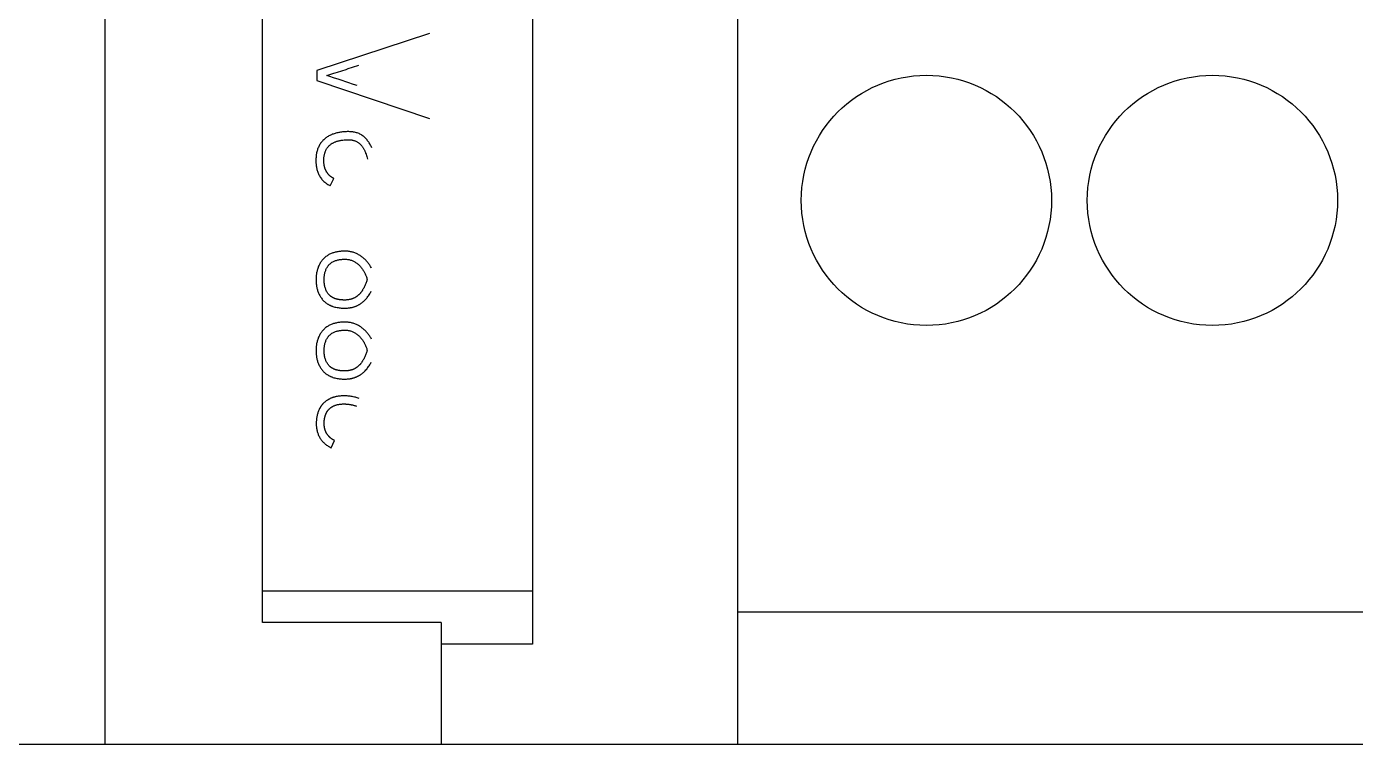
# Model space of a CAD drawing. Header units: inches. Extents: x 9000 to 22395, y 8106 to 17135.
# Drawn here: x 10498.34 to 10539.63, y 8294.99 to 8317.3 of the extents above; entities that cross this region are included whole.
import ezdxf

# ---------------------------------------------------------------- set-up
doc = ezdxf.new("R2010")
doc.units = ezdxf.units.IN
doc.header["$MEASUREMENT"] = 0
doc.layers.add('20000_FRONT_O', color=7, linetype='Continuous')
doc.layers.add('20500_FRONT_O_LABELING', color=7, linetype='Continuous')

msp = doc.modelspace()

# ---------------------------------------------------------------- linework, layer by layer
at = {"layer": '20000_FRONT_O', "linetype": 'Continuous'}
for p, q in [((10500.779, 8294.993), (10500.779, 8517.173)), ((10500.779, 8295.618), (10500.779, 8411.405)), ((10500.779, 8294.993), (10500.779, 8409.993)), ((10505.667, 8298.787), (10505.667, 8372.755)), ((10520.431, 8324.987), (10520.431, 8294.992)), ((10514.059, 8320.544), (10514.059, 8298.104)), ((10514.059, 8299.754), (10505.667, 8299.754)), ((10585.485, 8299.103), (10520.431, 8299.103)), ((10511.222, 8298.787), (10505.667, 8298.787)), ((10511.222, 8298.787), (10511.222, 8294.993)), ((10514.059, 8298.104), (10511.222, 8298.104)), ((10500.779, 8294.993), (10481.06, 8294.993)), ((10520.431, 8294.993), (10500.779, 8294.993)), ((10585.485, 8294.992), (10520.431, 8294.992))]:
    msp.add_line(p, q, dxfattribs=at)
for centre in [(10526.296, 8311.901), (10535.184, 8311.901)]:
    msp.add_circle(centre, 3.888, dxfattribs=at)
at = {"layer": '20500_FRONT_O_LABELING', "linetype": 'Continuous'}
for p, q in [((10510.856, 8317.089), (10507.351, 8315.939)), ((10507.351, 8315.939), (10507.351, 8315.624)), ((10507.793, 8315.823), (10507.878, 8315.85)), ((10508.001, 8315.889), (10508.134, 8315.932)), ((10508.134, 8315.932), (10508.266, 8315.974)), ((10508.465, 8316.039), (10508.663, 8316.104)), ((10507.351, 8315.624), (10510.856, 8314.446)), ((10507.666, 8315.782), (10507.723, 8315.8)), ((10507.725, 8315.763), (10507.666, 8315.782)), ((10507.723, 8315.8), (10507.793, 8315.823)), ((10507.902, 8315.704), (10507.725, 8315.763)), ((10508.019, 8315.665), (10507.902, 8315.704)), ((10508.137, 8315.626), (10508.019, 8315.665)), ((10507.769, 8312.355), (10507.883, 8312.582)), ((10507.795, 8304.213), (10507.908, 8304.435))]:
    msp.add_line(p, q, dxfattribs=at)
for points in [[(10507.878, 8315.85), (10507.921, 8315.863), (10508.001, 8315.889)], [(10508.266, 8315.974), (10508.333, 8315.996), (10508.465, 8316.039)], [(10508.313, 8315.566), (10508.254, 8315.586), (10508.137, 8315.626)], [(10508.606, 8315.467), (10508.489, 8315.507), (10508.313, 8315.566)], [(10509.067, 8313.534), (10509.04, 8313.585), (10509.026, 8313.611), (10509.012, 8313.636), (10508.997, 8313.661), (10508.982, 8313.686), (10508.966, 8313.71), (10508.949, 8313.734), (10508.932, 8313.757), (10508.915, 8313.78), (10508.896, 8313.802), (10508.877, 8313.823), (10508.856, 8313.844), (10508.835, 8313.864), (10508.813, 8313.884), (10508.79, 8313.902), (10508.766, 8313.919), (10508.742, 8313.935), (10508.717, 8313.949), (10508.691, 8313.963), (10508.665, 8313.975), (10508.638, 8313.986), (10508.61, 8313.996), (10508.583, 8314.005), (10508.554, 8314.013), (10508.526, 8314.019), (10508.497, 8314.025), (10508.468, 8314.029), (10508.439, 8314.032), (10508.41, 8314.034), (10508.38, 8314.036), (10508.351, 8314.037), (10508.322, 8314.037), (10508.293, 8314.037), (10508.264, 8314.036), (10508.235, 8314.035), (10508.206, 8314.033), (10508.177, 8314.031), (10508.148, 8314.028), (10508.119, 8314.024), (10508.091, 8314.02), (10508.062, 8314.015), (10508.033, 8314.01), (10508.005, 8314.004), (10507.976, 8313.998), (10507.948, 8313.99), (10507.919, 8313.983), (10507.891, 8313.974), (10507.864, 8313.964), (10507.836, 8313.954), (10507.809, 8313.943), (10507.782, 8313.931), (10507.756, 8313.918), (10507.73, 8313.905), (10507.705, 8313.89), (10507.68, 8313.875), (10507.656, 8313.859), (10507.633, 8313.842), (10507.61, 8313.824), (10507.588, 8313.805), (10507.567, 8313.785), (10507.546, 8313.765), (10507.527, 8313.743), (10507.508, 8313.721), (10507.49, 8313.698), (10507.473, 8313.675), (10507.457, 8313.65), (10507.442, 8313.625), (10507.427, 8313.6), (10507.414, 8313.574), (10507.402, 8313.547), (10507.39, 8313.52), (10507.38, 8313.493), (10507.371, 8313.465), (10507.362, 8313.437), (10507.355, 8313.409), (10507.349, 8313.38), (10507.343, 8313.351), (10507.338, 8313.323), (10507.334, 8313.294), (10507.331, 8313.265), (10507.329, 8313.236), (10507.327, 8313.207), (10507.326, 8313.178), (10507.326, 8313.148), (10507.326, 8313.119), (10507.327, 8313.09), (10507.328, 8313.061), (10507.331, 8313.032), (10507.333, 8313.003), (10507.337, 8312.974), (10507.341, 8312.945), (10507.347, 8312.917), (10507.353, 8312.888), (10507.359, 8312.86), (10507.367, 8312.832), (10507.376, 8312.804), (10507.385, 8312.776), (10507.396, 8312.749), (10507.407, 8312.722), (10507.42, 8312.696), (10507.433, 8312.67), (10507.447, 8312.645), (10507.463, 8312.621), (10507.479, 8312.597), (10507.497, 8312.573), (10507.515, 8312.551), (10507.535, 8312.529), (10507.555, 8312.508), (10507.576, 8312.488), (10507.598, 8312.468), (10507.621, 8312.45), (10507.644, 8312.432), (10507.668, 8312.415), (10507.693, 8312.399), (10507.718, 8312.383), (10507.743, 8312.369), (10507.769, 8312.355)], [(10507.585, 8312.991), (10507.582, 8313.011), (10507.579, 8313.03), (10507.577, 8313.049), (10507.576, 8313.068), (10507.574, 8313.088), (10507.573, 8313.107), (10507.573, 8313.126), (10507.572, 8313.145), (10507.572, 8313.164), (10507.573, 8313.184), (10507.574, 8313.203), (10507.575, 8313.222), (10507.577, 8313.241), (10507.579, 8313.26), (10507.582, 8313.28), (10507.585, 8313.299), (10507.589, 8313.318), (10507.593, 8313.337), (10507.598, 8313.356), (10507.603, 8313.375), (10507.609, 8313.393), (10507.615, 8313.412), (10507.623, 8313.43), (10507.63, 8313.448), (10507.639, 8313.465), (10507.647, 8313.483), (10507.657, 8313.499), (10507.667, 8313.516), (10507.678, 8313.532), (10507.689, 8313.548), (10507.702, 8313.563), (10507.714, 8313.577), (10507.728, 8313.591), (10507.741, 8313.605), (10507.756, 8313.618), (10507.771, 8313.63), (10507.786, 8313.642), (10507.802, 8313.654), (10507.818, 8313.664), (10507.834, 8313.675), (10507.851, 8313.684), (10507.869, 8313.694), (10507.886, 8313.702), (10507.904, 8313.71), (10507.922, 8313.718), (10507.94, 8313.725), (10507.959, 8313.732), (10507.977, 8313.738), (10507.996, 8313.743), (10508.014, 8313.748), (10508.033, 8313.753), (10508.052, 8313.757), (10508.071, 8313.761), (10508.09, 8313.765), (10508.109, 8313.768), (10508.128, 8313.771), (10508.167, 8313.776), (10508.205, 8313.78), (10508.244, 8313.783), (10508.283, 8313.785), (10508.302, 8313.786), (10508.322, 8313.786), (10508.341, 8313.786), (10508.36, 8313.785), (10508.38, 8313.784), (10508.399, 8313.783), (10508.418, 8313.781), (10508.437, 8313.779), (10508.457, 8313.775), (10508.476, 8313.772), (10508.495, 8313.767), (10508.514, 8313.762), (10508.532, 8313.755), (10508.55, 8313.748), (10508.568, 8313.741), (10508.586, 8313.732), (10508.603, 8313.723), (10508.62, 8313.713), (10508.637, 8313.702), (10508.653, 8313.69), (10508.668, 8313.679), (10508.683, 8313.666), (10508.698, 8313.653), (10508.712, 8313.639), (10508.726, 8313.625), (10508.739, 8313.611), (10508.751, 8313.596), (10508.763, 8313.58), (10508.774, 8313.564), (10508.785, 8313.548), (10508.796, 8313.532), (10508.806, 8313.515), (10508.815, 8313.498), (10508.825, 8313.48), (10508.833, 8313.463), (10508.841, 8313.445), (10508.849, 8313.427), (10508.857, 8313.409), (10508.864, 8313.391), (10508.871, 8313.372), (10508.884, 8313.335), (10508.896, 8313.298), (10508.908, 8313.261), (10508.92, 8313.223), (10508.931, 8313.185)], [(10507.883, 8312.582), (10507.872, 8312.587), (10507.861, 8312.593), (10507.85, 8312.599), (10507.84, 8312.605), (10507.829, 8312.612), (10507.819, 8312.618), (10507.809, 8312.625), (10507.799, 8312.632), (10507.789, 8312.639), (10507.779, 8312.647), (10507.77, 8312.654), (10507.76, 8312.662), (10507.751, 8312.67), (10507.742, 8312.679), (10507.733, 8312.687), (10507.724, 8312.696), (10507.716, 8312.705), (10507.708, 8312.714), (10507.7, 8312.724), (10507.692, 8312.733), (10507.685, 8312.743), (10507.678, 8312.753), (10507.671, 8312.763), (10507.664, 8312.773), (10507.658, 8312.783), (10507.652, 8312.794), (10507.646, 8312.804), (10507.64, 8312.815), (10507.635, 8312.826), (10507.63, 8312.838), (10507.625, 8312.849), (10507.62, 8312.861), (10507.616, 8312.872), (10507.612, 8312.884), (10507.608, 8312.895), (10507.604, 8312.907), (10507.601, 8312.919), (10507.597, 8312.931), (10507.594, 8312.943), (10507.592, 8312.955), (10507.589, 8312.967), (10507.587, 8312.979), (10507.585, 8312.991)], [(10509.052, 8309.795), (10509.039, 8309.819), (10509.026, 8309.842), (10509.012, 8309.864), (10508.997, 8309.887), (10508.983, 8309.909), (10508.967, 8309.93), (10508.951, 8309.951), (10508.935, 8309.972), (10508.918, 8309.992), (10508.901, 8310.012), (10508.883, 8310.031), (10508.865, 8310.05), (10508.846, 8310.069), (10508.826, 8310.087), (10508.806, 8310.105), (10508.786, 8310.122), (10508.765, 8310.139), (10508.743, 8310.155), (10508.722, 8310.17), (10508.699, 8310.185), (10508.677, 8310.199), (10508.654, 8310.213), (10508.63, 8310.225), (10508.606, 8310.238), (10508.582, 8310.249), (10508.558, 8310.26), (10508.533, 8310.269), (10508.508, 8310.278), (10508.483, 8310.287), (10508.457, 8310.294), (10508.431, 8310.3), (10508.405, 8310.306), (10508.379, 8310.311), (10508.353, 8310.314), (10508.327, 8310.318), (10508.3, 8310.32), (10508.273, 8310.321), (10508.247, 8310.322), (10508.22, 8310.323), (10508.193, 8310.322), (10508.167, 8310.321), (10508.14, 8310.32), (10508.113, 8310.318), (10508.087, 8310.315), (10508.06, 8310.312), (10508.034, 8310.309), (10508.008, 8310.305), (10507.981, 8310.3), (10507.955, 8310.295), (10507.929, 8310.289), (10507.903, 8310.282), (10507.877, 8310.275), (10507.852, 8310.266), (10507.827, 8310.258), (10507.802, 8310.248), (10507.777, 8310.237), (10507.753, 8310.226), (10507.729, 8310.214), (10507.706, 8310.201), (10507.683, 8310.187), (10507.661, 8310.172), (10507.639, 8310.156), (10507.618, 8310.139), (10507.598, 8310.122), (10507.578, 8310.103), (10507.559, 8310.084), (10507.541, 8310.064), (10507.523, 8310.044), (10507.506, 8310.023), (10507.49, 8310.001), (10507.475, 8309.979), (10507.46, 8309.956), (10507.447, 8309.932), (10507.434, 8309.909), (10507.422, 8309.884), (10507.411, 8309.86), (10507.4, 8309.835), (10507.391, 8309.81), (10507.382, 8309.784), (10507.374, 8309.758), (10507.367, 8309.732), (10507.36, 8309.706), (10507.355, 8309.68), (10507.349, 8309.654), (10507.345, 8309.627), (10507.341, 8309.6), (10507.338, 8309.574), (10507.336, 8309.547), (10507.334, 8309.52), (10507.332, 8309.494), (10507.331, 8309.467), (10507.331, 8309.44), (10507.331, 8309.413), (10507.332, 8309.386), (10507.333, 8309.359), (10507.335, 8309.333), (10507.337, 8309.306), (10507.34, 8309.279), (10507.344, 8309.252), (10507.348, 8309.226), (10507.353, 8309.2), (10507.359, 8309.173), (10507.365, 8309.147), (10507.372, 8309.121), (10507.38, 8309.096), (10507.388, 8309.07), (10507.398, 8309.045), (10507.408, 8309.02), (10507.419, 8308.996), (10507.431, 8308.972), (10507.443, 8308.948), (10507.457, 8308.925), (10507.471, 8308.902), (10507.486, 8308.879), (10507.501, 8308.857), (10507.518, 8308.836), (10507.535, 8308.815), (10507.553, 8308.794)], [(10507.73, 8308.971), (10507.714, 8308.99), (10507.699, 8309.01), (10507.685, 8309.031), (10507.672, 8309.052), (10507.66, 8309.074), (10507.649, 8309.096), (10507.639, 8309.119), (10507.63, 8309.142), (10507.622, 8309.165), (10507.614, 8309.189), (10507.608, 8309.212), (10507.602, 8309.237), (10507.597, 8309.261), (10507.593, 8309.285), (10507.59, 8309.31), (10507.587, 8309.334), (10507.585, 8309.359), (10507.583, 8309.384), (10507.582, 8309.409), (10507.582, 8309.433), (10507.582, 8309.458), (10507.583, 8309.483), (10507.585, 8309.508), (10507.587, 8309.533), (10507.589, 8309.557), (10507.593, 8309.582), (10507.597, 8309.606), (10507.602, 8309.631), (10507.607, 8309.655), (10507.614, 8309.679), (10507.621, 8309.703), (10507.629, 8309.727), (10507.639, 8309.75), (10507.649, 8309.773), (10507.66, 8309.795), (10507.672, 8309.817), (10507.685, 8309.838), (10507.699, 8309.858), (10507.706, 8309.868), (10507.714, 8309.878), (10507.722, 8309.888), (10507.73, 8309.897), (10507.738, 8309.906), (10507.747, 8309.915), (10507.765, 8309.931), (10507.785, 8309.947), (10507.805, 8309.962), (10507.825, 8309.976), (10507.847, 8309.989), (10507.869, 8310), (10507.891, 8310.011), (10507.914, 8310.021), (10507.938, 8310.029), (10507.961, 8310.037), (10507.985, 8310.043), (10508.01, 8310.049), (10508.034, 8310.055), (10508.058, 8310.059), (10508.083, 8310.063), (10508.108, 8310.066), (10508.132, 8310.068), (10508.157, 8310.07), (10508.182, 8310.071), (10508.207, 8310.072), (10508.232, 8310.072), (10508.256, 8310.071), (10508.281, 8310.07), (10508.306, 8310.067), (10508.33, 8310.064), (10508.355, 8310.06), (10508.379, 8310.054), (10508.403, 8310.047), (10508.427, 8310.04), (10508.45, 8310.031), (10508.473, 8310.022), (10508.496, 8310.011), (10508.518, 8310), (10508.54, 8309.988), (10508.561, 8309.975), (10508.581, 8309.961), (10508.601, 8309.946), (10508.621, 8309.931), (10508.64, 8309.915), (10508.658, 8309.898), (10508.676, 8309.881), (10508.693, 8309.863), (10508.71, 8309.845), (10508.726, 8309.826), (10508.742, 8309.807), (10508.757, 8309.787), (10508.771, 8309.767), (10508.785, 8309.747), (10508.799, 8309.726), (10508.812, 8309.704), (10508.824, 8309.682), (10508.836, 8309.66), (10508.847, 8309.638), (10508.858, 8309.615), (10508.868, 8309.592), (10508.878, 8309.569), (10508.887, 8309.546), (10508.896, 8309.522), (10508.904, 8309.498), (10508.911, 8309.474), (10508.919, 8309.45)], [(10508.919, 8309.45), (10508.911, 8309.424), (10508.903, 8309.399), (10508.894, 8309.373), (10508.885, 8309.347), (10508.876, 8309.322), (10508.866, 8309.297), (10508.856, 8309.272), (10508.845, 8309.247), (10508.834, 8309.223), (10508.823, 8309.199), (10508.81, 8309.175), (10508.798, 8309.151), (10508.784, 8309.128), (10508.777, 8309.117), (10508.77, 8309.105), (10508.763, 8309.094), (10508.755, 8309.083), (10508.748, 8309.072), (10508.74, 8309.061), (10508.732, 8309.051), (10508.724, 8309.04), (10508.716, 8309.03), (10508.707, 8309.019), (10508.698, 8309.009), (10508.689, 8308.999), (10508.68, 8308.989), (10508.671, 8308.98), (10508.661, 8308.97), (10508.652, 8308.961), (10508.642, 8308.952), (10508.631, 8308.943), (10508.621, 8308.935), (10508.61, 8308.927), (10508.6, 8308.919), (10508.589, 8308.911), (10508.578, 8308.903), (10508.566, 8308.896), (10508.555, 8308.889), (10508.543, 8308.882), (10508.531, 8308.876), (10508.52, 8308.87), (10508.507, 8308.864), (10508.495, 8308.858), (10508.483, 8308.853), (10508.47, 8308.848), (10508.458, 8308.843), (10508.445, 8308.839), (10508.432, 8308.835), (10508.42, 8308.831), (10508.407, 8308.827), (10508.394, 8308.824), (10508.38, 8308.821), (10508.367, 8308.818), (10508.354, 8308.816), (10508.341, 8308.813), (10508.327, 8308.811), (10508.314, 8308.809), (10508.301, 8308.808), (10508.287, 8308.807), (10508.274, 8308.806), (10508.26, 8308.805), (10508.247, 8308.804), (10508.233, 8308.804)], [(10507.553, 8308.794), (10507.564, 8308.782), (10507.576, 8308.771), (10507.588, 8308.759), (10507.6, 8308.748), (10507.612, 8308.738), (10507.625, 8308.727), (10507.638, 8308.717), (10507.651, 8308.708), (10507.664, 8308.698), (10507.678, 8308.689), (10507.692, 8308.68), (10507.706, 8308.672), (10507.72, 8308.664), (10507.734, 8308.656), (10507.749, 8308.649), (10507.764, 8308.642), (10507.778, 8308.635), (10507.793, 8308.628), (10507.809, 8308.622), (10507.824, 8308.616), (10507.839, 8308.611), (10507.855, 8308.605), (10507.886, 8308.595), (10507.918, 8308.587), (10507.95, 8308.579), (10507.982, 8308.573), (10508.014, 8308.567), (10508.046, 8308.562), (10508.079, 8308.558), (10508.111, 8308.555), (10508.144, 8308.553), (10508.176, 8308.551), (10508.209, 8308.551), (10508.242, 8308.551), (10508.274, 8308.553), (10508.307, 8308.555), (10508.34, 8308.558), (10508.372, 8308.562), (10508.388, 8308.565), (10508.405, 8308.567), (10508.421, 8308.57), (10508.437, 8308.574), (10508.453, 8308.577), (10508.469, 8308.581), (10508.485, 8308.586), (10508.5, 8308.59), (10508.516, 8308.595), (10508.532, 8308.601), (10508.547, 8308.606), (10508.563, 8308.612), (10508.578, 8308.618), (10508.593, 8308.624), (10508.608, 8308.631), (10508.623, 8308.638), (10508.638, 8308.645), (10508.652, 8308.653), (10508.667, 8308.661), (10508.681, 8308.669), (10508.695, 8308.678), (10508.709, 8308.686), (10508.723, 8308.695), (10508.736, 8308.705), (10508.749, 8308.714), (10508.762, 8308.724), (10508.775, 8308.734), (10508.788, 8308.744), (10508.8, 8308.755), (10508.813, 8308.766), (10508.836, 8308.788), (10508.859, 8308.811), (10508.881, 8308.835), (10508.903, 8308.86), (10508.923, 8308.886), (10508.943, 8308.912), (10508.962, 8308.939), (10508.98, 8308.966), (10508.998, 8308.994), (10509.015, 8309.023), (10509.031, 8309.051), (10509.047, 8309.08)], [(10508.233, 8308.804), (10508.208, 8308.804), (10508.196, 8308.804), (10508.183, 8308.805), (10508.171, 8308.805), (10508.158, 8308.806), (10508.146, 8308.806), (10508.134, 8308.807), (10508.121, 8308.808), (10508.109, 8308.809), (10508.097, 8308.811), (10508.084, 8308.812), (10508.072, 8308.814), (10508.06, 8308.815), (10508.047, 8308.817), (10508.035, 8308.819), (10508.023, 8308.822), (10508.011, 8308.824), (10507.999, 8308.827), (10507.987, 8308.829), (10507.975, 8308.832), (10507.963, 8308.836), (10507.951, 8308.839), (10507.939, 8308.843), (10507.928, 8308.846), (10507.916, 8308.851), (10507.904, 8308.855), (10507.893, 8308.859), (10507.881, 8308.864), (10507.87, 8308.869), (10507.859, 8308.875), (10507.848, 8308.881), (10507.837, 8308.886), (10507.826, 8308.893), (10507.816, 8308.899), (10507.805, 8308.906), (10507.795, 8308.913), (10507.785, 8308.92), (10507.775, 8308.928), (10507.766, 8308.936), (10507.757, 8308.944), (10507.748, 8308.953), (10507.743, 8308.958), (10507.739, 8308.962), (10507.735, 8308.967), (10507.73, 8308.971)], [(10509.052, 8307.591), (10509.039, 8307.614), (10509.026, 8307.637), (10509.012, 8307.66), (10508.997, 8307.682), (10508.983, 8307.704), (10508.967, 8307.726), (10508.951, 8307.747), (10508.935, 8307.768), (10508.918, 8307.788), (10508.901, 8307.808), (10508.883, 8307.827), (10508.865, 8307.846), (10508.846, 8307.865), (10508.826, 8307.883), (10508.806, 8307.9), (10508.786, 8307.918), (10508.765, 8307.934), (10508.743, 8307.95), (10508.722, 8307.966), (10508.699, 8307.981), (10508.677, 8307.995), (10508.654, 8308.008), (10508.63, 8308.021), (10508.606, 8308.033), (10508.582, 8308.045), (10508.558, 8308.055), (10508.533, 8308.065), (10508.508, 8308.074), (10508.483, 8308.082), (10508.457, 8308.09), (10508.431, 8308.096), (10508.405, 8308.102), (10508.379, 8308.106), (10508.353, 8308.11), (10508.327, 8308.113), (10508.3, 8308.116), (10508.273, 8308.117), (10508.247, 8308.118), (10508.22, 8308.118), (10508.193, 8308.118), (10508.167, 8308.117), (10508.14, 8308.116), (10508.113, 8308.114), (10508.087, 8308.111), (10508.06, 8308.108), (10508.034, 8308.105), (10508.008, 8308.101), (10507.981, 8308.096), (10507.955, 8308.09), (10507.929, 8308.084), (10507.903, 8308.078), (10507.877, 8308.07), (10507.852, 8308.062), (10507.827, 8308.053), (10507.802, 8308.044), (10507.777, 8308.033), (10507.753, 8308.022), (10507.729, 8308.009), (10507.706, 8307.996), (10507.683, 8307.982), (10507.661, 8307.967), (10507.639, 8307.952), (10507.618, 8307.935), (10507.598, 8307.917), (10507.578, 8307.899), (10507.559, 8307.88), (10507.541, 8307.86), (10507.523, 8307.84), (10507.506, 8307.818), (10507.49, 8307.797), (10507.475, 8307.774), (10507.46, 8307.752), (10507.447, 8307.728), (10507.434, 8307.704), (10507.422, 8307.68), (10507.411, 8307.655), (10507.4, 8307.631), (10507.391, 8307.605), (10507.382, 8307.58), (10507.374, 8307.554), (10507.367, 8307.528), (10507.36, 8307.502), (10507.355, 8307.476), (10507.349, 8307.449), (10507.345, 8307.423), (10507.341, 8307.396), (10507.338, 8307.369), (10507.336, 8307.343), (10507.334, 8307.316), (10507.332, 8307.289), (10507.331, 8307.263), (10507.331, 8307.236), (10507.331, 8307.209), (10507.332, 8307.182), (10507.333, 8307.155), (10507.335, 8307.128), (10507.337, 8307.101), (10507.34, 8307.075), (10507.344, 8307.048), (10507.348, 8307.022), (10507.353, 8306.995), (10507.359, 8306.969), (10507.365, 8306.943), (10507.372, 8306.917), (10507.38, 8306.892), (10507.388, 8306.866), (10507.398, 8306.841), (10507.408, 8306.816), (10507.419, 8306.792), (10507.431, 8306.767), (10507.443, 8306.744), (10507.457, 8306.72), (10507.471, 8306.697), (10507.486, 8306.675), (10507.501, 8306.653), (10507.518, 8306.631), (10507.535, 8306.61), (10507.553, 8306.59)], [(10507.73, 8306.767), (10507.714, 8306.786), (10507.699, 8306.806), (10507.685, 8306.827), (10507.672, 8306.848), (10507.66, 8306.869), (10507.649, 8306.892), (10507.639, 8306.914), (10507.63, 8306.937), (10507.622, 8306.961), (10507.614, 8306.984), (10507.608, 8307.008), (10507.602, 8307.032), (10507.597, 8307.056), (10507.593, 8307.081), (10507.59, 8307.105), (10507.587, 8307.13), (10507.585, 8307.155), (10507.583, 8307.179), (10507.582, 8307.204), (10507.582, 8307.229), (10507.582, 8307.254), (10507.583, 8307.279), (10507.585, 8307.304), (10507.587, 8307.328), (10507.589, 8307.353), (10507.593, 8307.378), (10507.597, 8307.402), (10507.602, 8307.427), (10507.607, 8307.451), (10507.614, 8307.475), (10507.621, 8307.499), (10507.629, 8307.522), (10507.639, 8307.546), (10507.649, 8307.568), (10507.66, 8307.591), (10507.672, 8307.612), (10507.685, 8307.633), (10507.699, 8307.654), (10507.706, 8307.664), (10507.714, 8307.674), (10507.722, 8307.683), (10507.73, 8307.693), (10507.738, 8307.702), (10507.747, 8307.71), (10507.765, 8307.727), (10507.785, 8307.743), (10507.804, 8307.758), (10507.825, 8307.772), (10507.847, 8307.784), (10507.869, 8307.796), (10507.891, 8307.807), (10507.914, 8307.817), (10507.938, 8307.825), (10507.961, 8307.833), (10507.985, 8307.839), (10508.01, 8307.845), (10508.034, 8307.85), (10508.058, 8307.855), (10508.083, 8307.859), (10508.108, 8307.862), (10508.132, 8307.864), (10508.157, 8307.866), (10508.182, 8307.867), (10508.207, 8307.868), (10508.232, 8307.868), (10508.256, 8307.867), (10508.281, 8307.865), (10508.306, 8307.863), (10508.33, 8307.86), (10508.355, 8307.855), (10508.379, 8307.85), (10508.403, 8307.843), (10508.427, 8307.836), (10508.45, 8307.827), (10508.473, 8307.817), (10508.496, 8307.807), (10508.518, 8307.796), (10508.54, 8307.783), (10508.561, 8307.77), (10508.581, 8307.756), (10508.601, 8307.742), (10508.621, 8307.726), (10508.64, 8307.71), (10508.658, 8307.694), (10508.676, 8307.677), (10508.693, 8307.659), (10508.71, 8307.641), (10508.726, 8307.622), (10508.742, 8307.603), (10508.757, 8307.583), (10508.771, 8307.563), (10508.785, 8307.542), (10508.799, 8307.521), (10508.812, 8307.5), (10508.824, 8307.478), (10508.836, 8307.456), (10508.847, 8307.434), (10508.858, 8307.411), (10508.868, 8307.388), (10508.878, 8307.365), (10508.887, 8307.341), (10508.896, 8307.318), (10508.904, 8307.294), (10508.911, 8307.27), (10508.919, 8307.246)], [(10508.919, 8307.246), (10508.911, 8307.22), (10508.903, 8307.194), (10508.894, 8307.169), (10508.885, 8307.143), (10508.876, 8307.118), (10508.866, 8307.093), (10508.856, 8307.068), (10508.845, 8307.043), (10508.834, 8307.018), (10508.823, 8306.994), (10508.81, 8306.97), (10508.798, 8306.947), (10508.784, 8306.924), (10508.777, 8306.912), (10508.77, 8306.901), (10508.763, 8306.89), (10508.755, 8306.879), (10508.748, 8306.868), (10508.74, 8306.857), (10508.732, 8306.846), (10508.724, 8306.836), (10508.716, 8306.825), (10508.707, 8306.815), (10508.698, 8306.805), (10508.689, 8306.795), (10508.68, 8306.785), (10508.671, 8306.775), (10508.661, 8306.766), (10508.652, 8306.757), (10508.642, 8306.748), (10508.631, 8306.739), (10508.621, 8306.731), (10508.61, 8306.722), (10508.6, 8306.714), (10508.589, 8306.706), (10508.578, 8306.699), (10508.566, 8306.692), (10508.555, 8306.685), (10508.543, 8306.678), (10508.531, 8306.671), (10508.52, 8306.665), (10508.507, 8306.659), (10508.495, 8306.654), (10508.483, 8306.649), (10508.47, 8306.644), (10508.458, 8306.639), (10508.445, 8306.634), (10508.432, 8306.63), (10508.42, 8306.626), (10508.407, 8306.623), (10508.394, 8306.62), (10508.38, 8306.617), (10508.367, 8306.614), (10508.354, 8306.611), (10508.341, 8306.609), (10508.327, 8306.607), (10508.314, 8306.605), (10508.301, 8306.604), (10508.287, 8306.602), (10508.274, 8306.601), (10508.26, 8306.6), (10508.247, 8306.6), (10508.233, 8306.599)], [(10507.553, 8306.59), (10507.564, 8306.578), (10507.576, 8306.566), (10507.588, 8306.555), (10507.6, 8306.544), (10507.612, 8306.533), (10507.625, 8306.523), (10507.638, 8306.513), (10507.651, 8306.503), (10507.664, 8306.494), (10507.678, 8306.485), (10507.692, 8306.476), (10507.706, 8306.468), (10507.72, 8306.46), (10507.734, 8306.452), (10507.749, 8306.445), (10507.764, 8306.437), (10507.778, 8306.431), (10507.793, 8306.424), (10507.809, 8306.418), (10507.824, 8306.412), (10507.839, 8306.406), (10507.855, 8306.401), (10507.886, 8306.391), (10507.918, 8306.383), (10507.95, 8306.375), (10507.982, 8306.368), (10508.014, 8306.363), (10508.046, 8306.358), (10508.079, 8306.354), (10508.111, 8306.351), (10508.144, 8306.348), (10508.176, 8306.347), (10508.209, 8306.347), (10508.242, 8306.347), (10508.274, 8306.348), (10508.307, 8306.351), (10508.34, 8306.354), (10508.372, 8306.358), (10508.388, 8306.36), (10508.405, 8306.363), (10508.421, 8306.366), (10508.437, 8306.369), (10508.453, 8306.373), (10508.469, 8306.377), (10508.485, 8306.381), (10508.5, 8306.386), (10508.516, 8306.391), (10508.532, 8306.396), (10508.547, 8306.402), (10508.563, 8306.408), (10508.578, 8306.414), (10508.593, 8306.42), (10508.608, 8306.427), (10508.623, 8306.434), (10508.638, 8306.441), (10508.652, 8306.449), (10508.667, 8306.457), (10508.681, 8306.465), (10508.695, 8306.473), (10508.709, 8306.482), (10508.723, 8306.491), (10508.736, 8306.5), (10508.749, 8306.51), (10508.762, 8306.52), (10508.775, 8306.53), (10508.788, 8306.54), (10508.8, 8306.551), (10508.813, 8306.561), (10508.836, 8306.584), (10508.859, 8306.607), (10508.881, 8306.631), (10508.903, 8306.656), (10508.923, 8306.682), (10508.943, 8306.708), (10508.962, 8306.735), (10508.98, 8306.762), (10508.998, 8306.79), (10509.015, 8306.818), (10509.031, 8306.847), (10509.047, 8306.876)], [(10508.233, 8306.599), (10508.208, 8306.6), (10508.196, 8306.6), (10508.183, 8306.6), (10508.171, 8306.601), (10508.158, 8306.601), (10508.146, 8306.602), (10508.134, 8306.603), (10508.121, 8306.604), (10508.109, 8306.605), (10508.097, 8306.606), (10508.084, 8306.608), (10508.072, 8306.609), (10508.06, 8306.611), (10508.047, 8306.613), (10508.035, 8306.615), (10508.023, 8306.617), (10508.011, 8306.62), (10507.999, 8306.622), (10507.987, 8306.625), (10507.975, 8306.628), (10507.963, 8306.631), (10507.951, 8306.635), (10507.939, 8306.638), (10507.928, 8306.642), (10507.916, 8306.646), (10507.904, 8306.651), (10507.893, 8306.655), (10507.881, 8306.66), (10507.87, 8306.665), (10507.859, 8306.671), (10507.848, 8306.676), (10507.837, 8306.682), (10507.826, 8306.688), (10507.816, 8306.695), (10507.805, 8306.702), (10507.795, 8306.709), (10507.785, 8306.716), (10507.775, 8306.724), (10507.766, 8306.732), (10507.757, 8306.74), (10507.748, 8306.749), (10507.743, 8306.753), (10507.739, 8306.758), (10507.735, 8306.762), (10507.73, 8306.767)], [(10507.541, 8305.574), (10507.535, 8305.568), (10507.53, 8305.562), (10507.524, 8305.556), (10507.519, 8305.55), (10507.514, 8305.544), (10507.509, 8305.537), (10507.504, 8305.531), (10507.499, 8305.524), (10507.494, 8305.518), (10507.49, 8305.511), (10507.485, 8305.505), (10507.48, 8305.498), (10507.476, 8305.491), (10507.472, 8305.485), (10507.467, 8305.478), (10507.463, 8305.471), (10507.459, 8305.464), (10507.455, 8305.457), (10507.451, 8305.45), (10507.447, 8305.443), (10507.443, 8305.436), (10507.439, 8305.429)], [(10508.672, 8305.741), (10508.642, 8305.752), (10508.612, 8305.763), (10508.581, 8305.772), (10508.551, 8305.781), (10508.52, 8305.789), (10508.488, 8305.796), (10508.457, 8305.802), (10508.426, 8305.808), (10508.394, 8305.813), (10508.363, 8305.817), (10508.331, 8305.82), (10508.3, 8305.823), (10508.268, 8305.824), (10508.236, 8305.826), (10508.205, 8305.826), (10508.173, 8305.825), (10508.142, 8305.824), (10508.11, 8305.822), (10508.079, 8305.82), (10508.047, 8305.816), (10508.016, 8305.812), (10507.984, 8305.807), (10507.969, 8305.804), (10507.953, 8305.801), (10507.938, 8305.797), (10507.922, 8305.794), (10507.907, 8305.79), (10507.891, 8305.786), (10507.876, 8305.781), (10507.861, 8305.777), (10507.846, 8305.772), (10507.831, 8305.766), (10507.816, 8305.761), (10507.801, 8305.755), (10507.786, 8305.749), (10507.772, 8305.742), (10507.757, 8305.735), (10507.743, 8305.728), (10507.729, 8305.721), (10507.715, 8305.713), (10507.702, 8305.705), (10507.688, 8305.696), (10507.675, 8305.687), (10507.662, 8305.678), (10507.649, 8305.669), (10507.636, 8305.659), (10507.623, 8305.65), (10507.611, 8305.639), (10507.599, 8305.629), (10507.587, 8305.619), (10507.575, 8305.608), (10507.563, 8305.597), (10507.552, 8305.585), (10507.541, 8305.574)], [(10507.795, 8305.466), (10507.803, 8305.471), (10507.81, 8305.476), (10507.818, 8305.481), (10507.826, 8305.486), (10507.834, 8305.491), (10507.843, 8305.495), (10507.851, 8305.5), (10507.859, 8305.504), (10507.876, 8305.512), (10507.893, 8305.52), (10507.91, 8305.527), (10507.927, 8305.533), (10507.945, 8305.539), (10507.963, 8305.544), (10507.981, 8305.549), (10507.999, 8305.554), (10508.017, 8305.558), (10508.036, 8305.561), (10508.054, 8305.564), (10508.073, 8305.567), (10508.091, 8305.569), (10508.11, 8305.571), (10508.129, 8305.572), (10508.147, 8305.573), (10508.166, 8305.574), (10508.185, 8305.574), (10508.203, 8305.574), (10508.222, 8305.573), (10508.241, 8305.573), (10508.259, 8305.572), (10508.278, 8305.571), (10508.297, 8305.569), (10508.315, 8305.567), (10508.334, 8305.565), (10508.352, 8305.563), (10508.371, 8305.56), (10508.389, 8305.557), (10508.408, 8305.554), (10508.426, 8305.55), (10508.444, 8305.546), (10508.463, 8305.542), (10508.481, 8305.537), (10508.499, 8305.533), (10508.517, 8305.528), (10508.535, 8305.522), (10508.553, 8305.517), (10508.571, 8305.511), (10508.588, 8305.505)], [(10507.439, 8305.429), (10507.428, 8305.405), (10507.417, 8305.381), (10507.407, 8305.357), (10507.398, 8305.333), (10507.389, 8305.308), (10507.381, 8305.284), (10507.374, 8305.259), (10507.367, 8305.234), (10507.361, 8305.209), (10507.356, 8305.184), (10507.351, 8305.158), (10507.347, 8305.132), (10507.344, 8305.106), (10507.341, 8305.08), (10507.339, 8305.054), (10507.337, 8305.028), (10507.336, 8305.002), (10507.336, 8304.976), (10507.336, 8304.95), (10507.337, 8304.923), (10507.338, 8304.897), (10507.34, 8304.871), (10507.343, 8304.845), (10507.346, 8304.819), (10507.35, 8304.793), (10507.355, 8304.768), (10507.361, 8304.742), (10507.367, 8304.716), (10507.374, 8304.691), (10507.382, 8304.666), (10507.391, 8304.641), (10507.401, 8304.617), (10507.411, 8304.593), (10507.423, 8304.569), (10507.435, 8304.546), (10507.448, 8304.523), (10507.461, 8304.501), (10507.476, 8304.479), (10507.491, 8304.458), (10507.507, 8304.438), (10507.524, 8304.418), (10507.541, 8304.398), (10507.56, 8304.38), (10507.578, 8304.362), (10507.598, 8304.344), (10507.618, 8304.327), (10507.638, 8304.311), (10507.66, 8304.295), (10507.681, 8304.28), (10507.703, 8304.265), (10507.725, 8304.252), (10507.748, 8304.238), (10507.771, 8304.225), (10507.795, 8304.213)], [(10507.908, 8304.435), (10507.898, 8304.44), (10507.889, 8304.445), (10507.879, 8304.451), (10507.869, 8304.456), (10507.86, 8304.462), (10507.851, 8304.468), (10507.841, 8304.474), (10507.832, 8304.48), (10507.823, 8304.486), (10507.814, 8304.492), (10507.805, 8304.499), (10507.797, 8304.505), (10507.788, 8304.512), (10507.779, 8304.519), (10507.771, 8304.526), (10507.763, 8304.534), (10507.755, 8304.541), (10507.747, 8304.549), (10507.739, 8304.557), (10507.731, 8304.565), (10507.723, 8304.573), (10507.716, 8304.581), (10507.709, 8304.589), (10507.702, 8304.598), (10507.695, 8304.606), (10507.688, 8304.615), (10507.682, 8304.624), (10507.676, 8304.633), (10507.67, 8304.642), (10507.664, 8304.652), (10507.658, 8304.661), (10507.653, 8304.671), (10507.648, 8304.68), (10507.643, 8304.69), (10507.638, 8304.7), (10507.633, 8304.71), (10507.629, 8304.721), (10507.624, 8304.731), (10507.62, 8304.741), (10507.617, 8304.752), (10507.613, 8304.762), (10507.61, 8304.772), (10507.607, 8304.783), (10507.604, 8304.794), (10507.601, 8304.804), (10507.598, 8304.815), (10507.596, 8304.826), (10507.594, 8304.837), (10507.592, 8304.848), (10507.59, 8304.858), (10507.589, 8304.869), (10507.587, 8304.88), (10507.586, 8304.891), (10507.585, 8304.902), (10507.584, 8304.913), (10507.584, 8304.924), (10507.583, 8304.935), (10507.583, 8304.946), (10507.582, 8304.957), (10507.582, 8304.968), (10507.582, 8304.979), (10507.583, 8304.99), (10507.583, 8305.001), (10507.583, 8305.012), (10507.584, 8305.023), (10507.585, 8305.034), (10507.585, 8305.045), (10507.586, 8305.056), (10507.587, 8305.067), (10507.588, 8305.078), (10507.59, 8305.089), (10507.591, 8305.1), (10507.593, 8305.11), (10507.595, 8305.121), (10507.596, 8305.132), (10507.599, 8305.143), (10507.601, 8305.154), (10507.603, 8305.165), (10507.606, 8305.175), (10507.609, 8305.186), (10507.612, 8305.197), (10507.615, 8305.207), (10507.618, 8305.218), (10507.622, 8305.228), (10507.625, 8305.239), (10507.629, 8305.249), (10507.633, 8305.259), (10507.638, 8305.269), (10507.642, 8305.279), (10507.647, 8305.289), (10507.652, 8305.299), (10507.657, 8305.309), (10507.662, 8305.319), (10507.668, 8305.328), (10507.674, 8305.338), (10507.68, 8305.347), (10507.686, 8305.356), (10507.693, 8305.365), (10507.699, 8305.374), (10507.706, 8305.382), (10507.713, 8305.391), (10507.72, 8305.399), (10507.728, 8305.407), (10507.736, 8305.415), (10507.743, 8305.423), (10507.752, 8305.43), (10507.76, 8305.438), (10507.768, 8305.445), (10507.777, 8305.452), (10507.786, 8305.459), (10507.795, 8305.466)]]:
    msp.add_lwpolyline(points, dxfattribs=at)

doc.saveas('drawing.dxf')
